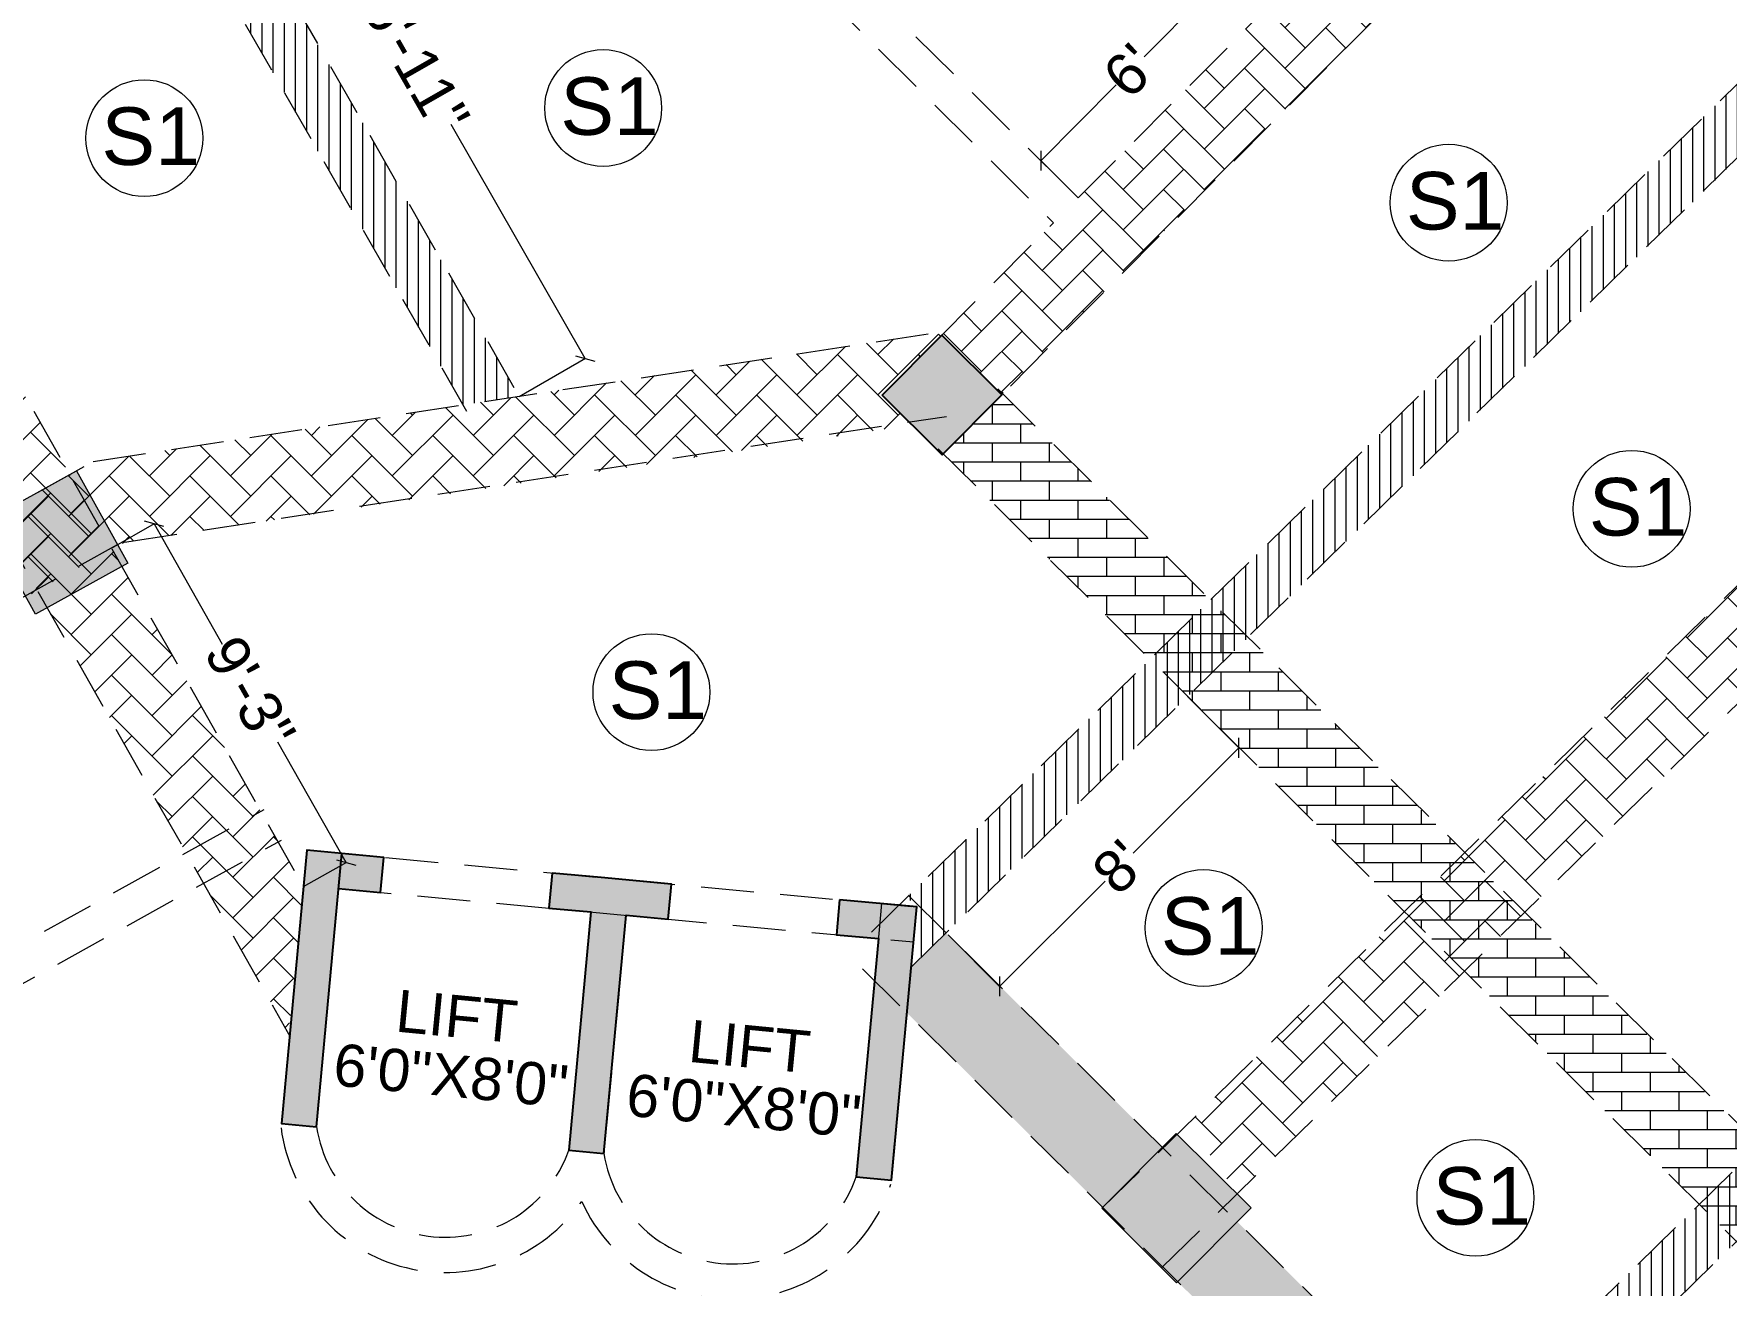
# Model space of a CAD drawing. Header units: inches. Extents: x -13956017 to 293115509, y -946740 to -305538.
# Drawn here: x 1189869.2 to 1190349.9, y -919324.3 to -918968.8 of the extents above; entities that cross this region are included whole.
import ezdxf

# ---------------------------------------------------------------- set-up
doc = ezdxf.new("R2010")
doc.units = ezdxf.units.IN
doc.header["$LTSCALE"] = 6
doc.header["$PDMODE"] = 2
doc.linetypes.add('CONTINOUS', pattern=[2000000.0, 1000000.0, 1000000.0])
doc.linetypes.add('DASHED2', pattern=[0.375, 0.25, -0.125])
for name, color, linetype in [('A-CUTOUT', 3, 'CONTINOUS'), ('DIM', 7, 'Continuous'), ('door', 5, 'Continuous'), ('FITTING', 24, 'Continuous')]:
    doc.layers.add(name, color=color, linetype=linetype)
for name, color, linetype, lineweight in [('COL MARK', 210, 'Continuous', 18), ('column', 240, 'Continuous', 25), ('v.b', 200, 'Continuous', 5), ('W', 250, 'Continuous', 5), ('wall', 7, 'Continuous', 30)]:
    doc.layers.add(name, color=color, linetype=linetype, lineweight=lineweight)
doc.styles.add('A', font='arial.ttf')
doc.styles.add('ARI', font='arial.ttf')
doc.dimstyles.new('Copy(2) of AA', dxfattribs={"dimtxt": 12, "dimasz": 4, "dimexe": 0.18, "dimexo": 0, "dimgap": 0.09, "dimtad": 0, "dimdec": 0, "dimzin": 0, "dimdsep": 46, "dimlunit": 3, "dimtxsty": 'ARI', "dimblk": 'OBLIQUE', "dimcen": 0.09, "dimclrd": 7, "dimclre": 7, "dimclrt": 7, "dimadec": 0, "dimazin": 0, "dimtfac": 1, "dimtdec": 0, "dimtofl": 0, "dimtmove": 0, "dimatfit": 3, "dimfxl": 1, "dimtolj": 1, "dimtzin": 0, "dimlwd": 5, "dimlwe": 5, "dimarcsym": 0})
pattern_1 = [(45, (50177.4815, -18136.748), (0, 11.494727835), [24.384, -8.128]), (135, (50183.229, -18131.001), (1e-15, 11.494727835), [24.384, -8.128])]
pattern_2 = [(90, (58951.39, -18136.7482), (-3.175, 0), [])]
pattern_3 = [(45, (-2423.1, -16103.0786), (0, 11.494727835), [24.384, -8.128]), (135, (-2417.353, -16097.331), (1e-15, 11.494727835), [24.384, -8.128])]

# ---------------------------------------------------------------- blocks, each defined once
blk = doc.blocks.new('_Oblique')
at = {"layer": 'DIM', "color": 0, "lineweight": -2}
blk.add_line((-0.5, -0.5), (0.5, 0.5), dxfattribs=at)
blk = doc.blocks.new('*D197')
at = {"layer": 'Defpoints', "color": 0, "ltscale": 6, "transparency": 16777216}
for p in [(1190196.91, -919157.04, -84.64), (1190128.92, -919224.81, -84.64), (1190143.49, -919239.43)]:
    blk.add_point(p, dxfattribs=at)
at = {"layer": 'wall', "color": 7, "lineweight": 5, "ltscale": 6, "transparency": 16777216}
for p, q in [((1190196.91, -919157.04), (1190211.61, -919171.79)), ((1190211.48, -919171.66), (1190181.47, -919201.58)), ((1190143.49, -919239.43), (1190173.51, -919209.51)), ((1190128.92, -919224.81), (1190143.62, -919239.55))]:
    blk.add_line(p, q, dxfattribs=at)
at = {"layer": 'wall', "color": 7, "lineweight": 5, "ltscale": 6, "transparency": 16777216, "xscale": 4, "yscale": 4, "zscale": 4}
for p, rotation in [((1190211.48, -919171.66), 44.90553631805231), ((1190143.49, -919239.43), 224.9055363180523)]:
    blk.add_blockref('_Oblique', p, dxfattribs=dict(at, rotation=rotation))
at = {"layer": 'wall', "color": 7, "ltscale": 6, "transparency": 16777216, "insert": (1190177.49, -919205.54), "char_height": 12, "attachment_point": 5, "rotation": 44.9055, "style": 'ARI'}
blk.add_mtext("\\A1;8'", dxfattribs=at)
blk = doc.blocks.new('*D212')
at = {"layer": 'Defpoints', "color": 0, "ltscale": 6, "transparency": 16777216}
for p in [(1189906.29, -918895.68, -89.35), (1190025.76, -919061.09), (1190007.01, -919071.82, -93.68)]:
    blk.add_point(p, dxfattribs=at)
at = {"layer": 'wall', "color": 7, "lineweight": 5, "ltscale": 6, "transparency": 16777216}
for p, q in [((1189906.29, -918895.68), (1189925.2, -918884.87)), ((1189925.04, -918884.96), (1189963.09, -918951.5)), ((1190025.76, -919061.09), (1189987.71, -918994.55)), ((1190007.01, -919071.82), (1190025.92, -919061.01))]:
    blk.add_line(p, q, dxfattribs=at)
at = {"layer": 'wall', "color": 7, "lineweight": 5, "ltscale": 6, "transparency": 16777216, "xscale": 4, "yscale": 4, "zscale": 4}
for p, rotation in [((1189925.04, -918884.96), 119.7612882118912), ((1190025.76, -919061.09), 299.7612882118912)]:
    blk.add_blockref('_Oblique', p, dxfattribs=dict(at, rotation=rotation))
at = {"layer": 'wall', "color": 7, "ltscale": 6, "transparency": 16777216, "insert": (1189975.4, -918973.02), "char_height": 12, "attachment_point": 5, "rotation": 299.7613, "style": 'ARI'}
blk.add_mtext('\\A1;16\'-11"', dxfattribs=at)
blk = doc.blocks.new('*D215')
at = {"layer": 'Defpoints', "color": 0, "ltscale": 6, "transparency": 16777216}
for p in [(1190205.95, -918953.77), (1190216.59, -918964.33, 3884.48), (1190165.85, -919015.42, 3884.48)]:
    blk.add_point(p, dxfattribs=at)
at = {"layer": 'wall', "color": 7, "lineweight": 5, "ltscale": 6, "transparency": 16777216}
for p, q in [((1190205.95, -918953.77), (1190184.56, -918975.31)), ((1190216.59, -918964.33), (1190205.82, -918953.64)), ((1190155.22, -919004.86), (1190176.61, -918983.32)), ((1190165.85, -919015.42), (1190155.09, -919004.74))]:
    blk.add_line(p, q, dxfattribs=at)
at = {"layer": 'wall', "color": 7, "lineweight": 5, "ltscale": 6, "transparency": 16777216, "xscale": 4, "yscale": 4, "zscale": 4}
for p, rotation in [((1190205.95, -918953.77), 45.202331339461), ((1190155.22, -919004.86), 225.202331339461)]:
    blk.add_blockref('_Oblique', p, dxfattribs=dict(at, rotation=rotation))
at = {"layer": 'wall', "color": 7, "ltscale": 6, "transparency": 16777216, "insert": (1190180.58, -918979.32), "char_height": 12, "attachment_point": 5, "rotation": 45.2023, "style": 'ARI'}
blk.add_mtext("\\A1;6'", dxfattribs=at)
blk = doc.blocks.new('*D98')
at = {"layer": 'Defpoints', "color": 0, "ltscale": 6, "transparency": 16777216}
for p in [(1189903.34, -919108.03), (1189891.2, -919114.91, -87.39), (1189945.75, -919211.1, -88.14)]:
    blk.add_point(p, dxfattribs=at)
at = {"layer": 'wall', "color": 7, "lineweight": 5, "ltscale": 6, "transparency": 16777216}
for p, q in [((1189891.2, -919114.91), (1189903.49, -919107.94)), ((1189903.34, -919108.03), (1189922.7, -919142.17)), ((1189957.89, -919204.22), (1189938.52, -919170.08)), ((1189945.75, -919211.1), (1189958.04, -919204.13))]:
    blk.add_line(p, q, dxfattribs=at)
at = {"layer": 'wall', "color": 7, "lineweight": 5, "ltscale": 6, "transparency": 16777216, "xscale": 4, "yscale": 4, "zscale": 4}
for p, rotation in [((1189903.34, -919108.03), 119.5582117945702), ((1189957.89, -919204.22), 299.5582117945702)]:
    blk.add_blockref('_Oblique', p, dxfattribs=dict(at, rotation=rotation))
at = {"layer": 'wall', "color": 7, "ltscale": 6, "transparency": 16777216, "insert": (1189930.61, -919156.12), "char_height": 12, "attachment_point": 5, "rotation": 299.5582, "style": 'ARI'}
blk.add_mtext('\\A1;9\'-3"', dxfattribs=at)

msp = doc.modelspace()

# ---------------------------------------------------------------- hatches: boundary and pattern name
at = {"layer": 'A-CUTOUT', "lineweight": 0, "ltscale": 0.3}
h = msp.add_hatch(dxfattribs=at)
h.set_pattern_fill('AR-BRSTD', color=256, scale=0.08)
h.set_pattern_definition([(0, (-2423.1, -16103.0786), (0, 5.419344), []), (90, (-2423.1, -16103.0786), (-8.128, 5.419344), [5.419344, -5.419344])])
h.paths.add_polyline_path([(1190568.35, -919525.86), (1190583.77, -919541.17), (1190600.4, -919524.42), (1190144.41, -919071.08), (1190127.5, -919088.11)])
at = {"layer": 'COL MARK', "lineweight": 30}
h = msp.add_hatch(color=256, dxfattribs=at)
h.dxf.hatch_style = 1
h.paths.add_polyline_path([(1189855.08, -919107.49), (1189881.32, -919092.95), (1189895.86, -919119.19), (1189869.62, -919133.73)])
h = msp.add_hatch(color=256, dxfattribs=at)
h.dxf.hatch_style = 1
h.paths.add_polyline_path([(1190172.52, -919302.49), (1190193.66, -919281.2), (1190214.95, -919302.34), (1190193.81, -919323.63)])
at = {"layer": 'column', "ltscale": 10}
h = msp.add_hatch(color=256, dxfattribs=at)
h.dxf.hatch_style = 1
h.paths.add_polyline_path([(1190110.19, -919071.48), (1190127.1, -919054.45), (1190144.13, -919071.36), (1190127.22, -919088.39)])
h = msp.add_hatch(color=256, dxfattribs=at)
h.dxf.hatch_style = 1
h.paths.add_polyline_path([(1189955.75, -919211.64), (1189967.69, -919212.75), (1189968.62, -919202.79), (1189946.71, -919200.76), (1189939.51, -919278.43), (1189949.46, -919279.35)])
h = msp.add_hatch(color=256, dxfattribs=at)
h.dxf.hatch_style = 1
h.paths.add_polyline_path([(1190030.33, -919208.52), (1190016.41, -919207.23), (1190015.49, -919217.19), (1190027.44, -919218.29), (1190021.15, -919286), (1190031.11, -919286.93), (1190037.4, -919219.22), (1190049.34, -919220.33), (1190050.27, -919210.37)])
h = msp.add_hatch(color=256, dxfattribs=at)
h.dxf.hatch_style = 1
h.paths.add_polyline_path([(1190098.06, -919214.81), (1190097.14, -919224.76), (1190109.09, -919225.87), (1190102.8, -919293.58), (1190112.76, -919294.5), (1190119.97, -919216.84)])
at = {"layer": 'door', "lineweight": 0, "ltscale": 0.3}
h = msp.add_hatch(dxfattribs=at)
h.set_pattern_fill('AR-HBONE', color=256, scale=0.08)
h.set_pattern_definition(pattern_1)
h.paths.add_polyline_path([(1189699.07, -918825.14), (1189670.58, -918774.88), (1189691.41, -918762.6), (1189776.47, -918912.59), (1189818.66, -918986.99), (1189856.81, -919054.26), (1189945.75, -919211.1), (1189941.53, -919252.89), (1189854.33, -919099.04)])
h = msp.add_hatch(dxfattribs=at)
h.set_pattern_fill('AR-HBONE', color=256, scale=0.08)
h.set_pattern_definition(pattern_1)
h.paths.add_polyline_path([(1190134.5, -919047), (1190315.23, -918864.99), (1190332.26, -918881.9), (1190144.13, -919071.36), (1190127.1, -919054.45)])
h = msp.add_hatch(dxfattribs=at)
h.set_pattern_fill('AR-HBONE', color=256, scale=0.08)
h.set_pattern_definition(pattern_3)
h.paths.add_polyline_path([(1190205.93, -919269.76), (1190466.31, -919015.19), (1190483.07, -919032.3), (1190210.99, -919298.4), (1190197.1, -919278.41)])
h = msp.add_hatch(dxfattribs=at)
h.set_pattern_fill('AR-HBONE', color=256, scale=0.08)
h.set_pattern_definition(pattern_3)
h.paths.add_polyline_path([(1189268.08, -919454.69), (1189417.74, -919349.83), (1189881.33, -919092.95), (1189886.02, -919090.35), (1190124.78, -919053.78), (1190127.1, -919054.45), (1190110.19, -919071.48), (1190118.7, -919079.94), (1189894.96, -919113.26), (1189455.79, -919356.61), (1189422.58, -919378.01), (1189232.82, -919510.91), (1189222.64, -919486.52)])
h = msp.add_hatch(dxfattribs=at)
h.set_pattern_fill('AR-HBONE', color=256, scale=0.08)
h.set_pattern_definition(pattern_3)
h.paths.add_polyline_path([(1190038.18, -920382.74), (1190019.83, -920418.43), (1190041.19, -920429.4), (1190480.61, -919574.02), (1190128.33, -919224.23), (1190118.38, -919233.99), (1190117.12, -919246.92), (1190448.56, -919576.02), (1190451.16, -919578.82)])
at = {"layer": 'FITTING', "lineweight": 0, "ltscale": 0.3}
h = msp.add_hatch(dxfattribs=at)
h.set_pattern_fill('ANSI31', color=256, angle=45)
h.set_pattern_definition(pattern_2)
h.paths.add_polyline_path([(1189839.22, -918778.39), (1189797.07, -918704.67), (1189784.07, -918712.15), (1189991.12, -919074.25), (1190007.01, -919071.82)])
h = msp.add_hatch(dxfattribs=at)
h.set_pattern_fill('ANSI31', color=256, angle=45)
h.set_pattern_definition(pattern_2)
h.paths.add_polyline_path([(1190367.72, -918968.71), (1190393.88, -918943.08), (1190404.52, -918953.95), (1190118.38, -919233.99), (1190119.97, -919216.84), (1190117.26, -919214.08)])
h = msp.add_hatch(dxfattribs=at)
h.set_pattern_fill('ANSI31', color=256, angle=45)
h.set_pattern_definition([(90, (59028.5634, -18215.5217), (-3.175, 0), [])])
h.paths.add_polyline_path([(1190288.33, -919375.2), (1190560.44, -919108.47), (1190549.91, -919098.02), (1190277.69, -919364.63)])

# ---------------------------------------------------------------- linework, layer by layer
at = {"layer": 'COL MARK', "elevation": -8022.88}
for points in [[(1189855.08, -919107.49), (1189881.32, -919092.95), (1189895.86, -919119.19), (1189869.62, -919133.73)], [(1190172.52, -919302.49), (1190193.66, -919281.2), (1190214.95, -919302.34), (1190193.81, -919323.63)]]:
    msp.add_lwpolyline(points, close=True, dxfattribs=at)
at = {"layer": 'column', "ltscale": 10}
for points, elevation in [([(1190110.19, -919071.48), (1190127.1, -919054.45), (1190144.13, -919071.36), (1190127.22, -919088.39), (1190110.19, -919071.48)], -8022.88), ([(1189955.75, -919211.64), (1189967.69, -919212.75), (1189968.62, -919202.79), (1189946.71, -919200.76), (1189939.51, -919278.43), (1189949.46, -919279.35), (1189956.67, -919201.68)], -4053.76), ([(1190030.33, -919208.52), (1190016.41, -919207.23), (1190015.49, -919217.19), (1190027.44, -919218.29), (1190021.15, -919286), (1190031.11, -919286.93), (1190037.4, -919219.22), (1190049.34, -919220.33), (1190050.27, -919210.37), (1190030.33, -919208.52)], -4053.76), ([(1190098.06, -919214.81), (1190097.14, -919224.76), (1190109.09, -919225.87), (1190102.8, -919293.58), (1190112.76, -919294.5), (1190119.97, -919216.84), (1190098.06, -919214.81)], -4053.76)]:
    msp.add_lwpolyline(points, dxfattribs=dict(at, elevation=elevation))
at = {"layer": 'v.b', "linetype": 'DASHED2', "ltscale": 10}
for p, q in [((1189797.07, -918704.67, -8022.88), (1190007.13, -919072.03, -8031.93)), ((1189784.05, -918712.12, -8022.88), (1189992.12, -919076, -8031.85)), ((1189691.56, -918762.88, -8022.88), (1189945.75, -919211.1, -8026.38)), ((1189670.58, -918774.88, -8022.88), (1189942.03, -919253.76, -8026.16)), ((1189981.41, -918846.37, -4053.76), (1190158.81, -919022.52, -4053.76)), ((1190165.85, -919015.42, -4053.76), (1190325.09, -918855.05, -4053.76)), ((1190130.74, -919084.84, -8022.88), (1190342.12, -918871.96, -8022.88)), ((1190087.8, -918937.92, -4053.76), (1190165.85, -919015.42, -4053.76)), ((1190107.13, -919224.01, -8022.88), (1190393.88, -918943.08, -8022.88)), ((1190118.38, -919233.99, -8022.88), (1190404.52, -918953.65, -8022.88)), ((1190172.52, -919302.49, -8022.88), (1190483.28, -918998.04, -8022.88)), ((1190189.55, -919319.4, -8022.88), (1190500.32, -919014.95, -8022.88)), ((1190110.19, -919071.48, -4053.76), (1190158.81, -919022.52, -4053.76)), ((1189886.02, -919090.35, -8113.08), (1190124.78, -919053.78, -4053.76)), ((1190142.99, -919069.68, -4053.76), (1190601.2, -919524.66, -7268.85)), ((1189894.96, -919113.26, -8022.88), (1190128.42, -919077.5, -4053.76)), ((1189417.74, -919349.83, -8022.88), (1189886.02, -919090.35, -8113.08)), ((1190126.08, -919086.71, -4053.76), (1190584.29, -919541.69, -7268.85)), ((1190260.54, -919381.42, -8022.88), (1190549.91, -919098.02, -6819.37)), ((1190271.14, -919391.96, -8022.88), (1190560.52, -919108.55, -6819.37)), ((1189429.37, -919370.82, -8022.88), (1189892.96, -919113.94, -8022.88)), ((1189360.47, -919507.33, -6051.42), (1189934.64, -919189.16, -8022.88)), ((1189364.29, -919516.64, -6071.98), (1189939.49, -919197.91, -8022.88)), ((1189946.71, -919200.76, -4053.76), (1189939.51, -919278.41, -4053.76)), ((1189946.71, -919200.76, -4053.76), (1190119.97, -919216.84, -4053.76)), ((1189956.67, -919201.68, -4053.76), (1189949.5, -919278.92, -4053.76)), ((1189955.75, -919211.64, -4053.76), (1190119.04, -919226.8, -4053.76)), ((1190110.01, -919215.91, -4053.76), (1190102.82, -919293.61, -4053.76)), ((1190117.75, -919213.72, -8022.88), (1190480.61, -919574.02, -8022.88)), ((1190027.44, -919218.29, -4053.76), (1190021.15, -919286, -4053.76)), ((1190037.4, -919219.22, -4053.76), (1190031.11, -919286.93, -4053.76)), ((1190119.97, -919216.84, -4053.76), (1190112.62, -919294.49, -4053.76)), ((1190104.53, -919234.42, -4194.23), (1190451.24, -919578.68, -7845.44)), ((1189939.51, -919278.43, -4053.76), (1189949.46, -919279.35, -4053.76)), ((1190021.15, -919286, -4053.76), (1190031.11, -919286.93, -4053.76)), ((1190102.8, -919293.58, -4053.76), (1190112.76, -919294.5, -4053.76))]:
    msp.add_line(p, q, dxfattribs=at)
for centre, radius, start, end in [((1189986.15, -919273.57, -4053.76), 47.14, 187.3396, 325.1213), ((1189986.15, -919273.57, -4053.76), 37.14, 188.9478, 340.4478), ((1190067.8, -919281.15, -4053.76), 37.14, 188.9478, 340.4478), ((1190067.8, -919281.15, -4053.76), 47.14, 204.2744, 342.0561)]:
    msp.add_arc(centre, radius, start, end, dxfattribs=at)
at = {"layer": 'W', "ltscale": 10}
for centre in [(1190030.9, -918989.91, 4780.82), (1189900.55, -918998.46, -3248.3), (1190271.09, -919016.81), (1190323.06, -919103.76), (1190044.62, -919155.85), (1190201.47, -919222.84), (1190278.69, -919299.51, -541.84)]:
    msp.add_circle(centre, 16.6, dxfattribs=at)

# ---------------------------------------------------------------- texts
at = {"style": 'A'}
for p in [(1190018.74, -918997.52, 4780.82), (1189888.39, -919006.06, -3248.3), (1190258.93, -919024.42), (1190310.9, -919111.36), (1190032.46, -919163.45), (1190189.31, -919230.44), (1190266.53, -919307.12, -541.84)]:
    msp.add_text('S1', height=16.356, dxfattribs=at).set_placement(p)
at = {"layer": 'wall', "lineweight": 25, "style": 'ARI'}
for s, p in [('LIFT', (1189971.59, -919252.24, -8022.88)), ('LIFT', (1190054.78, -919260.83, -8022.88)), ('6\'0"X8\'0"', (1189953.86, -919267.51, -8022.88)), ('6\'0"X8\'0"', (1190037.05, -919276.1, -8022.88))]:
    msp.add_text(s, height=12, rotation=354.4773, dxfattribs=at).set_placement(p)

# ---------------------------------------------------------------- dimensions: what is measured, and where the dimension line sits
at = {"layer": 'wall', "ltscale": 6}
for p1, p2, distance, picture, middle in [((1189906.29, -918895.68, -8027.59), (1190007.01, -919071.82, -8031.93), 21.6, '*D212', (1189975.4, -918973.02, -7938.24)), ((1190165.85, -919015.42, -4053.76), (1190216.59, -918964.33, -4053.76), 14.99, '*D215', (1190180.58, -918979.32, -7938.24)), ((1189945.75, -919211.1, -8026.38), (1189891.2, -919114.91, -8025.63), -13.95, '*D98', (1189930.61, -919156.12, -7938.24)), ((1190196.91, -919157.04, -8022.88), (1190128.92, -919224.81, -8022.88), 20.63, '*D197', (1190177.49, -919205.54, -7938.24))]:
    dim = msp.add_aligned_dim(p1=p1, p2=p2, distance=distance, dimstyle='Copy(2) of AA', override={"dimfxl": 2, "dimarcsym": 1}, dxfattribs=at)
    dim.commit()
    dim.dimension.update_dxf_attribs({"geometry": picture, "text_midpoint": middle})

doc.saveas('drawing.dxf')
